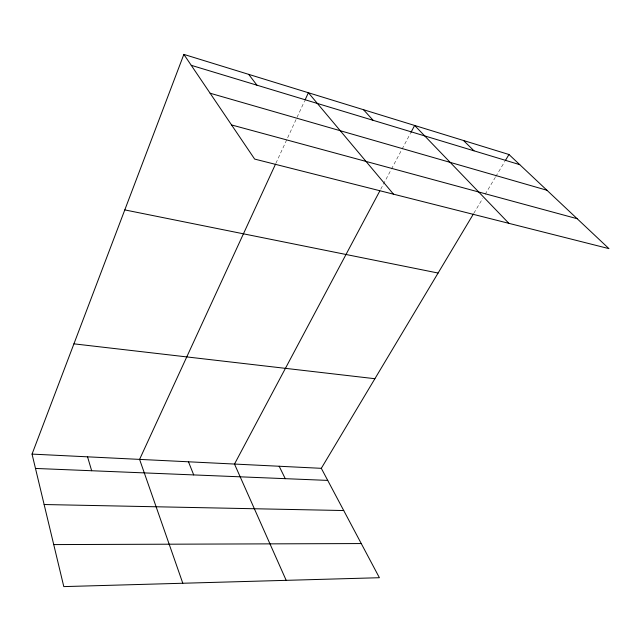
<?xml version="1.0" encoding="UTF-8"?>
<svg xmlns="http://www.w3.org/2000/svg" width="641" height="641" viewBox="0 0 641 641"><rect width="100%" height="100%" fill="white"/><g stroke="black" fill="none" stroke-linecap="round" stroke-linejoin="round"><path stroke-width="0.48" stroke-dasharray="3.21 2.4" d="M275.926 163.239L304.635 100.877M380.746 189.175L390.537 170.77M391.467 169.024L401.667 149.858M402.131 148.984L410.472 133.304M473.907 213.149L482.625 198.558M485.181 194.295L495.301 177.365M495.813 176.515L504.924 161.276"/><path stroke-width="0.96" d="M473.395 214.006L321.309 468.323L379.4 577.717L63.796 586.603L32.05 454.1L183.855 54.397L508.97 154.505L608.95 248.636L254.645 159.08L183.855 54.397M275.51 164.144L139.586 459.389L182.805 583.254M305.052 99.972L308.385 92.737L393.502 194.175M379.817 190.93L234.502 464.052L286.182 580.345M410.937 132.431L414.647 125.46L508.866 223.332M505.428 160.434L508.97 154.505M53.724 544.586L361.26 543.56M44.133 504.523L343.728 510.54M35.487 468.443L327.727 480.405M32.05 454.1L321.309 468.323M73.923 343.84L374.897 378.711M124.795 209.903L438.091 273.042M231.561 124.947L577.164 218.709M210.112 93.225L546.933 190.249M191.242 65.318L519.755 164.657M463.523 140.507L473.995 150.819M363.535 109.723L373.126 120.316M248.684 74.356L256.953 85.189M279.18 466.247L285.253 478.667M188.478 461.792L193.702 474.917M87.545 456.825L91.663 470.742"/></g></svg>
